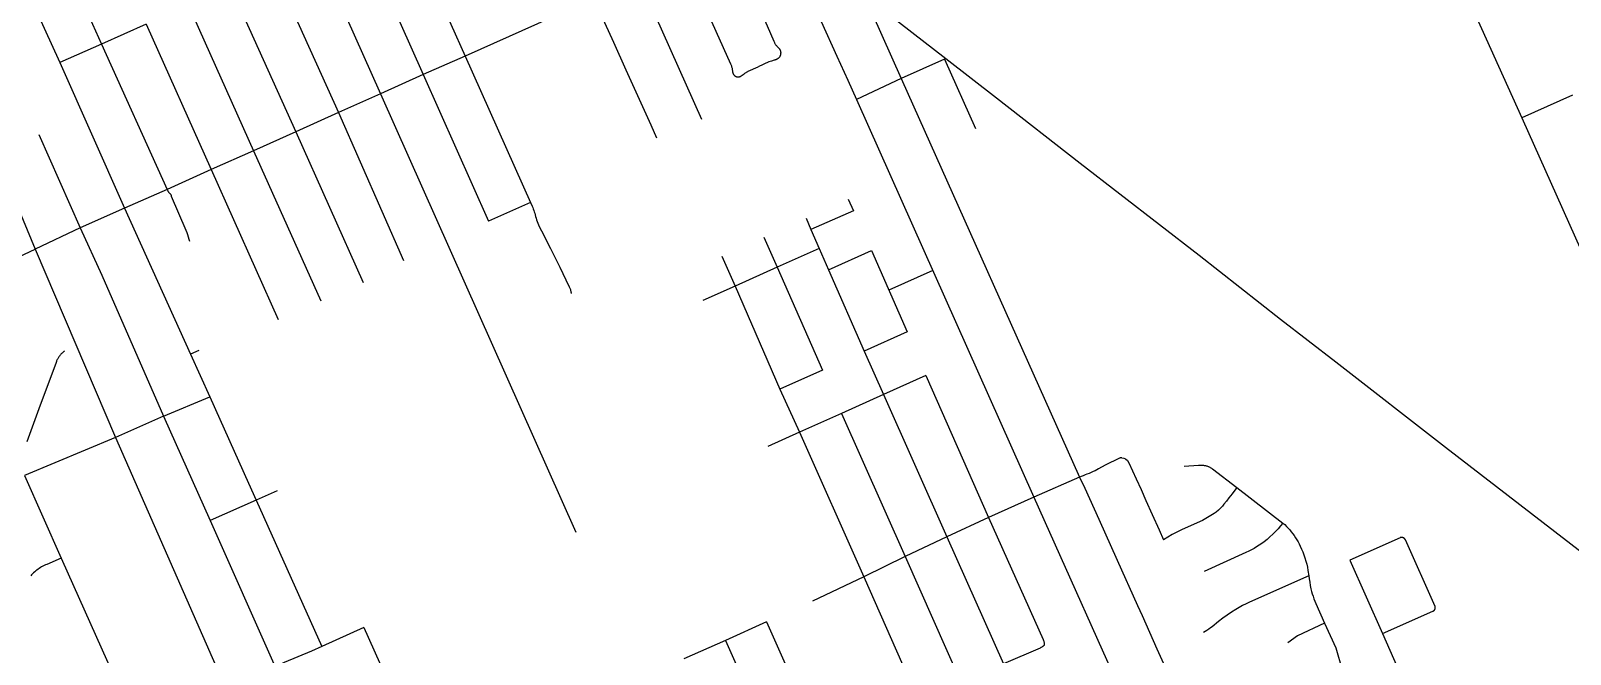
# Model space of a CAD drawing. Header units: inches. Extents: x 326453 to 344102, y 4677180 to 4689621.
# Drawn here: x 330396 to 333232, y 4682803 to 4683951 of the extents above; entities that cross this region are included whole.
import ezdxf

# ---------------------------------------------------------------- set-up
doc = ezdxf.new("R2010")
doc.units = ezdxf.units.IN
doc.header["$MEASUREMENT"] = 0
doc.layers.add('Street_Centreline', color=7, linetype='Continuous')

msp = doc.modelspace()

# ---------------------------------------------------------------- linework, layer by layer
at = {"layer": 'Street_Centreline'}
for p, q in [((332955.6895, 4684203.423), (333142.6528, 4683790.3618)), ((330429.6616, 4684141.4836), (330526.2668, 4683926.11)), ((330999.5203, 4684138.4494), (331118.9628, 4683870.32)), ((330351.4499, 4684108.2723), (330449.1056, 4683892.4508)), ((330920.4264, 4684102.8092), (331039.9286, 4683834.5228)), ((330841.816, 4684067.5732), (330962.7188, 4683800.519)), ((331515.8943, 4684047.1165), (331631.639, 4683788.3023)), ((330763.3728, 4684032.388), (330884.3205, 4683764.9143)), ((330686.0213, 4683998.7212), (330806.1694, 4683729.9759)), ((331433.3571, 4684010.5836), (331195.8415, 4683903.9968)), ((330608.6156, 4683963.0472), (330526.2668, 4683926.11)), ((330608.6156, 4683963.0472), (330728.156, 4683695.3399)), ((330526.2668, 4683926.11), (330449.1056, 4683892.4508)), ((330526.2668, 4683926.11), (330647.0462, 4683658.7106)), ((331195.8415, 4683903.9968), (331118.9628, 4683870.32)), ((331195.8415, 4683903.9968), (331316.23, 4683634.7284)), ((332078.7248, 4683898.2889), (331999.2964, 4683862.64)), ((332081.5176, 4683899.5424), (332078.7248, 4683898.2889)), ((332078.7248, 4683898.2889), (332136.0938, 4683770.8529)), ((330449.1056, 4683892.4508), (330568.513, 4683624.1934)), ((331118.9628, 4683870.32), (331039.9286, 4683834.5228)), ((331118.9628, 4683870.32), (331239.2908, 4683600.326)), ((331999.2964, 4683862.64), (331916.7501, 4683824.2242)), ((331999.2964, 4683862.64), (332327.6516, 4683129.0004)), ((331039.9286, 4683834.5228), (330962.7188, 4683800.519)), ((331039.9286, 4683834.5228), (331400.0752, 4683027.8348)), ((331916.7501, 4683824.2242), (332243.8581, 4683092.0861)), ((333236.033, 4683832.3755), (333142.6528, 4683790.3618)), ((330962.7188, 4683800.519), (330884.3205, 4683764.9143)), ((330962.7188, 4683800.519), (331082.2033, 4683528.0105)), ((333142.6528, 4683790.3618), (333306.7212, 4683422.8176)), ((330311.8638, 4683769.8353), (330403.7871, 4683548.9142)), ((330410.8069, 4683760.0241), (330487.1315, 4683587.8811)), ((330884.3205, 4683764.9143), (330806.1694, 4683729.9759)), ((330884.3205, 4683764.9143), (331008.3121, 4683487.2843)), ((330806.1694, 4683729.9759), (330728.156, 4683695.3399)), ((330806.1694, 4683729.9759), (330930.1646, 4683453.5845)), ((330728.156, 4683695.3399), (330647.0462, 4683658.7106)), ((330728.156, 4683695.3399), (330851.4101, 4683419.3331)), ((330647.0462, 4683658.7106), (330568.513, 4683624.1934)), ((330568.513, 4683624.1934), (330487.1315, 4683587.8811)), ((330568.513, 4683624.1934), (330690.0444, 4683355.3367)), ((331316.23, 4683634.7284), (331239.2908, 4683600.326)), ((330487.1315, 4683587.8811), (330403.7871, 4683548.9142)), ((331824.0832, 4683605.6747), (331833.0685, 4683584.9681)), ((331746.2909, 4683570.7422), (331770.6993, 4683515.3581)), ((331833.0685, 4683584.9681), (331848.2198, 4683550.052)), ((330403.7871, 4683548.9142), (330551.6279, 4683202.1796)), ((331668.6971, 4683535.899), (331693.1149, 4683480.6356)), ((331848.2198, 4683550.052), (331770.6993, 4683515.3581)), ((331848.2198, 4683550.052), (331865.4501, 4683510.6551)), ((331770.6993, 4683515.3581), (331693.1149, 4683480.6356)), ((331865.4501, 4683510.6551), (331930.9585, 4683360.8705)), ((332057.2915, 4683509.6623), (331976.4222, 4683473.1379)), ((331693.1149, 4683480.6356), (331633.6631, 4683454.0024)), ((331693.1149, 4683480.6356), (331775.9206, 4683291.0093)), ((330705.5918, 4683362.0497), (330690.0444, 4683355.3367)), ((331930.9585, 4683360.8705), (331966.671, 4683281.1781)), ((330690.0444, 4683355.3367), (330725.4568, 4683276.9733)), ((332044.334, 4683315.9397), (331966.671, 4683281.1781)), ((332044.334, 4683315.9397), (332160.3241, 4683055.0229)), ((330640.5162, 4683241.0635), (330725.4568, 4683276.9733)), ((331775.9206, 4683291.0093), (331811.7328, 4683211.625)), ((331966.671, 4683281.1781), (331888.9778, 4683246.3028)), ((331966.671, 4683281.1781), (332083.5604, 4683018.9214)), ((331888.9778, 4683246.3028), (331811.7328, 4683211.625)), ((331888.9778, 4683246.3028), (332006.2759, 4682983.0764)), ((330640.5162, 4683241.0635), (330551.6279, 4683202.1796)), ((330640.5162, 4683241.0635), (330726.4442, 4683049.1559)), ((330551.6279, 4683202.1796), (330384.5409, 4683131.9362)), ((330551.6279, 4683202.1796), (330913.2734, 4682380.9958)), ((331811.7328, 4683211.625), (331753.7483, 4683185.594)), ((331811.7328, 4683211.625), (331930.1638, 4682945.2407)), ((330384.5409, 4683131.9362), (330451.9492, 4682980.1008)), ((330849.4586, 4683103.9733), (330810.7938, 4683086.6751)), ((332327.6516, 4683129.0004), (332243.8581, 4683092.0861)), ((332617.3516, 4683110.0044), (332702.5447, 4683044.5994)), ((330810.7938, 4683086.6751), (330726.4442, 4683049.1559)), ((330810.7938, 4683086.6751), (330932.1367, 4682817.0938)), ((332243.8581, 4683092.0861), (332160.3241, 4683055.0229)), ((330726.4442, 4683049.1559), (330846.1194, 4682780.1056)), ((332160.3241, 4683055.0229), (332083.5604, 4683018.9214)), ((332083.5604, 4683018.9214), (332006.2759, 4682983.0764)), ((332083.5604, 4683018.9214), (332187.4905, 4682785.3113)), ((330451.9492, 4682980.1008), (330641.1044, 4682556.1512)), ((332006.2759, 4682983.0764), (331930.1638, 4682945.2407)), ((332006.2759, 4682983.0764), (332109.9509, 4682750.4216)), ((332825.9716, 4682976.3393), (332885.9094, 4682841.2268)), ((331930.1638, 4682945.2407), (331835.7479, 4682900.6718)), ((331930.1638, 4682945.2407), (332032.1912, 4682715.7528)), ((331009.1588, 4682852.4309), (330932.1367, 4682817.0938)), ((331009.1588, 4682852.4309), (331060.4657, 4682738.5296)), ((331750.8687, 4682862.4688), (331675.4043, 4682828.5156)), ((331750.8687, 4682862.4688), (331871.9131, 4682593.5328)), ((331675.4043, 4682828.5156), (331598.8693, 4682794.397)), ((331675.4043, 4682828.5156), (331795.7328, 4682559.2574)), ((332885.9094, 4682841.2268), (332929.1161, 4682743.8294))]:
    msp.add_line(p, q, dxfattribs=at)
for points in [[(331092.4607, 4684177.8492), (331088.1165, 4684166.3454), (331087.7933, 4684165.0465), (331087.5158, 4684163.7371), (331087.2842, 4684162.4188), (331087.099, 4684161.0932), (331086.9603, 4684159.7619), (331086.8682, 4684158.4265), (331086.823, 4684157.0888), (331086.8246, 4684155.7503), (331086.8731, 4684154.4127), (331086.9684, 4684153.0776), (331087.1103, 4684151.7466), (331087.2987, 4684150.4214), (331087.5334, 4684149.1037), (331087.8141, 4684147.7949), (331088.1405, 4684146.4968), (331088.512, 4684145.2109), (331088.9284, 4684143.9388), (331089.389, 4684142.6821), (331089.8934, 4684141.4422), (331090.4408, 4684140.2208), (331195.8415, 4683903.9968)], [(331754.2957, 4684173.8467), (331758.4071, 4684167.8209), (331763.4006, 4684159.6294), (331764.9442, 4684157.0067), (331766.4059, 4684154.3373), (331767.7842, 4684151.624), (331769.0777, 4684148.8693), (331791.4315, 4684101.2173), (331818.2117, 4684043.3071), (331851.8287, 4683968.1435), (331880.9582, 4683904.3094), (331900.7402, 4683859.8872), (331916.7501, 4683824.2242)], [(331598.3692, 4684083.1648), (331684.8343, 4683890.1203), (331685.4095, 4683888.7739), (331685.9377, 4683887.4083), (331686.4183, 4683886.0252), (331686.8505, 4683884.6263), (331687.234, 4683883.2132), (331687.5683, 4683881.7877), (331687.8529, 4683880.3514), (331688.0875, 4683878.9062), (331688.2719, 4683877.4536), (331688.4057, 4683875.9956), (331688.4415, 4683875.6056), (331688.4907, 4683875.217), (331688.5532, 4683874.8304), (331688.6291, 4683874.4462), (331688.7181, 4683874.0648), (331688.8202, 4683873.6867), (331688.9353, 4683873.3124), (331689.0632, 4683872.9422), (331689.2038, 4683872.5767), (331689.3569, 4683872.2162), (331689.5224, 4683871.8612), (331689.6999, 4683871.5121), (331689.8894, 4683871.1694), (331690.0906, 4683870.8334), (331690.3033, 4683870.5045), (331690.5272, 4683870.1832), (331690.762, 4683869.8697), (331691.0074, 4683869.5646), (331691.2633, 4683869.268), (331691.5292, 4683868.9805), (331691.8049, 4683868.7023), (331692.0899, 4683868.4338), (331692.3841, 4683868.1752), (331692.687, 4683867.927), (331692.9983, 4683867.6893), (331693.3176, 4683867.4625), (331693.6445, 4683867.2468), (331693.9786, 4683867.0426), (331694.3196, 4683866.8499), (331694.6083, 4683866.7045), (331694.9018, 4683866.5691), (331695.1998, 4683866.4438), (331695.5018, 4683866.3288), (331695.8077, 4683866.2243), (331696.117, 4683866.1303), (331696.4293, 4683866.047), (331696.7442, 4683865.9744), (331697.0615, 4683865.9127), (331697.3807, 4683865.8619), (331697.7015, 4683865.8221), (331698.0234, 4683865.7933), (331698.3462, 4683865.7755), (331698.6693, 4683865.7689), (331698.9925, 4683865.7733), (331699.3154, 4683865.7889), (331699.6375, 4683865.8155), (331699.9586, 4683865.8531), (331700.2781, 4683865.9017), (331700.5958, 4683865.9612), (331700.9113, 4683866.0317), (331701.2241, 4683866.1128), (331701.534, 4683866.2047), (331701.8406, 4683866.3072), (331702.1435, 4683866.4201), (331702.4423, 4683866.5433), (331702.7367, 4683866.6767), (331703.0264, 4683866.8202), (331703.3109, 4683866.9735), (331703.5901, 4683867.1364), (331703.8635, 4683867.3088), (331704.1308, 4683867.4906), (331704.3917, 4683867.6813), (331706.1119, 4683869.0753), (331707.8722, 4683870.4183), (331709.671, 4683871.7093), (331711.5068, 4683872.947), (331712.4558, 4683873.6035), (331713.4272, 4683874.2262), (331714.4199, 4683874.8145), (331715.4326, 4683875.3675), (331716.4641, 4683875.8845), (331717.5132, 4683876.3651), (331735.994, 4683884.4022)], [(331433.3571, 4684010.5836), (331436.2717, 4684003.2989), (331452.7888, 4683965.8304), (331469.0328, 4683929.6375), (331491.7912, 4683879.0795), (331513.5129, 4683831.3323), (331537.9789, 4683777.8021), (331548.5196, 4683753.8282)], [(331741.7422, 4683983.9746), (331764.5811, 4683931.4627), (331765.0564, 4683930.4169), (331765.5655, 4683929.387), (331766.1078, 4683928.3743), (331766.6828, 4683927.3797), (331767.2899, 4683926.4044), (331767.9284, 4683925.4494), (331768.5977, 4683924.5157), (331769.2969, 4683923.6042), (331770.0255, 4683922.716), (331770.7827, 4683921.852), (331771.5675, 4683921.0131), (331772.3793, 4683920.2002), (331773.217, 4683919.4141), (331773.52, 4683919.1294), (331773.813, 4683918.8345), (331774.0959, 4683918.5298), (331774.3681, 4683918.2156), (331774.6295, 4683917.8923), (331774.8796, 4683917.5603), (331775.1183, 4683917.2199), (331775.3452, 4683916.8716), (331775.5602, 4683916.5157), (331775.7628, 4683916.1527), (331775.9529, 4683915.783), (331776.1303, 4683915.407), (331776.2947, 4683915.0252), (331776.446, 4683914.638), (331776.584, 4683914.2458), (331776.7086, 4683913.8492), (331776.8195, 4683913.4485), (331776.9167, 4683913.0443), (331777.0112, 4683912.5825), (331777.09, 4683912.1179), (331777.153, 4683911.6508), (331777.2001, 4683911.1818), (331777.2314, 4683910.7116), (331777.2466, 4683910.2405), (331777.2459, 4683909.7692), (331777.2293, 4683909.2982), (331777.1966, 4683908.828), (331777.1481, 4683908.3592), (331777.0837, 4683907.8923), (331777.0035, 4683907.4279), (331776.9076, 4683906.9664), (331776.7962, 4683906.5085), (331776.6692, 4683906.0546), (331776.527, 4683905.6053), (331776.3696, 4683905.161), (331776.1973, 4683904.7223), (331776.0665, 4683904.3824), (331775.9246, 4683904.0471), (331775.7714, 4683903.7167), (331775.6074, 4683903.3916), (331775.4325, 4683903.0721), (331775.2471, 4683902.7587), (331775.0513, 4683902.4516), (331774.8454, 4683902.1512), (331774.6296, 4683901.8579), (331774.4041, 4683901.572), (331774.1691, 4683901.2937), (331773.925, 4683901.0235), (331773.672, 4683900.7615), (331773.4104, 4683900.5082), (331773.1405, 4683900.2637), (331772.8626, 4683900.0284), (331772.577, 4683899.8025), (331772.2839, 4683899.5862), (331771.9839, 4683899.3799), (331771.4462, 4683899.0182), (331770.8963, 4683898.6754), (331770.3348, 4683898.352), (331769.7624, 4683898.0484), (331769.1798, 4683897.7648), (331768.5876, 4683897.5017), (331767.9867, 4683897.2593), (331767.3776, 4683897.0381), (331766.7613, 4683896.8381), (331766.1383, 4683896.6597), (331765.5096, 4683896.5032), (331760.5605, 4683895.014), (331755.644, 4683893.421), (331735.994, 4683884.4022)], [(331941.5506, 4684009.0644), (331944.3008, 4684006.4701), (331947.1317, 4684003.9641), (331950.0403, 4684001.5489), (331953.0239, 4683999.2268), (331956.0794, 4683997.0002), (332081.5176, 4683899.5424)], [(331945.5491, 4683982.8276), (331999.2964, 4683862.64)], [(332081.5176, 4683899.5424), (332175.0097, 4683827.3388), (332328.6201, 4683707.3403), (332547.8551, 4683537.9077), (332698.2231, 4683419.8452), (332799.6433, 4683341.589), (333002.0848, 4683184.2818), (333297.1298, 4682956.2707), (333425.6222, 4682855.9966), (333461.7582, 4682827.7159), (333470.1231, 4682820.9526), (333478.2691, 4682813.9272), (333486.1882, 4682806.6469)], [(330647.0462, 4683658.7106), (330648.1394, 4683656.3427), (330648.339, 4683655.9296), (330648.553, 4683655.5238), (330648.7811, 4683655.1257), (330649.0231, 4683654.7359), (330649.2787, 4683654.3549), (330649.5475, 4683653.9831), (330649.8293, 4683653.621), (330650.1236, 4683653.2691), (330650.4301, 4683652.9277), (330650.7484, 4683652.5973), (330651.0782, 4683652.2783), (330651.4189, 4683651.9711), (330651.6863, 4683651.7301), (330651.9451, 4683651.48), (330652.195, 4683651.2209), (330652.4357, 4683650.9533), (330652.6669, 4683650.6775), (330652.8884, 4683650.3938), (330653.0998, 4683650.1025), (330653.3009, 4683649.804), (330653.4915, 4683649.4986), (330653.6713, 4683649.1868), (330653.8401, 4683648.8689), (330653.9977, 4683648.5453), (330654.1439, 4683648.2164), (330654.2786, 4683647.8826), (330654.4015, 4683647.5444), (330654.5125, 4683647.202), (330654.6116, 4683646.8559), (330654.6984, 4683646.5066), (330681.4813, 4683583.4833), (330683.0871, 4683579.5301), (330684.5655, 4683575.5275), (330685.9152, 4683571.4797), (330687.1346, 4683567.3907), (330688.2225, 4683563.2648)], [(331316.23, 4683634.7284), (331319.2633, 4683628.1559), (331320.4177, 4683625.5446), (331321.4873, 4683622.8975), (331322.4711, 4683620.2173), (331323.3679, 4683617.5067), (331324.1768, 4683614.7687), (331324.8971, 4683612.006), (331325.711, 4683608.8706), (331326.6192, 4683605.7613), (331327.6208, 4683602.6807), (331328.7149, 4683599.6318), (331329.9005, 4683596.6173), (331331.1765, 4683593.6399), (331333.8119, 4683587.9185), (331336.5803, 4683582.2602), (331353.3846, 4683549.7469), (331370.1301, 4683515.8534), (331381.7036, 4683492.2536), (331387.7676, 4683479.5983), (331388.3559, 4683478.2813), (331388.8975, 4683476.9444), (331389.3916, 4683475.5892), (331389.8377, 4683474.2175), (331390.2352, 4683472.8308), (331390.5836, 4683471.4311), (331390.8824, 4683470.0199), (331391.1314, 4683468.5991), (331391.3302, 4683467.1704)], [(331901.7783, 4683640.5635), (331911.1755, 4683619.5708), (331833.0685, 4683584.9681)], [(330487.1315, 4683587.8811), (330526.5024, 4683501.1169), (330640.5162, 4683241.0635)], [(330313.1184, 4683522.5424), (330315.8741, 4683522.109), (330318.6429, 4683521.7702), (330321.4218, 4683521.5264), (330324.2074, 4683521.3777), (330326.9964, 4683521.3244), (330329.7856, 4683521.3666), (330332.5718, 4683521.5042), (330335.3516, 4683521.7371), (330338.1218, 4683522.0649), (330340.8791, 4683522.4873), (330343.6204, 4683523.0037), (330346.3425, 4683523.6137), (330349.042, 4683524.3165), (330351.716, 4683525.1112), (330354.3612, 4683525.9969), (330356.9745, 4683526.9726), (330359.5529, 4683528.0371), (330362.0934, 4683529.1893), (330364.593, 4683530.4276), (330403.7871, 4683548.9142)], [(331865.4501, 4683510.6551), (331944.528, 4683546.0637), (332010.0364, 4683396.2791), (331930.9585, 4683360.8705)], [(331770.6993, 4683515.3581), (331854.1007, 4683326.1161), (331775.9206, 4683291.0093)], [(330458.0602, 4683361.1538), (330456.8851, 4683360.2705), (330455.7401, 4683359.3486), (330454.6263, 4683358.3892), (330453.545, 4683357.3933), (330452.4974, 4683356.362), (330451.4847, 4683355.2965), (330450.508, 4683354.1979), (330449.5683, 4683353.0674), (330448.6667, 4683351.9063), (330447.8042, 4683350.7159), (330446.9818, 4683349.4975), (330446.2003, 4683348.2524), (330445.4606, 4683346.982), (330444.7635, 4683345.6878), (330444.1099, 4683344.371), (330443.5004, 4683343.0333), (330442.9357, 4683341.6761), (330442.4164, 4683340.3009), (330438.161, 4683328.4384), (330412.8503, 4683261.3679), (330388.426, 4683193.8037)], [(330725.4568, 4683276.9733), (330796.6412, 4683118.133), (330810.7938, 4683086.6751)], [(332405.8679, 4683164.3854), (332405.6873, 4683164.4071), (332405.5464, 4683164.4179), (332405.3458, 4683164.4333), (332405.1315, 4683164.4413), (332404.9087, 4683164.4599), (332404.7101, 4683164.4762), (332404.5405, 4683164.4837), (332404.3701, 4683164.4945), (332404.1989, 4683164.4945), (332404.0272, 4683164.5025), (332403.8552, 4683164.5084), (332403.6831, 4683164.4987), (332403.5111, 4683164.4935), (332403.3393, 4683164.4824), (332403.168, 4683164.4656), (332402.9974, 4683164.443), (332402.8276, 4683164.4146), (332402.6589, 4683164.3805), (332402.4915, 4683164.3407), (332402.3255, 4683164.2953), (332402.1611, 4683164.2443), (332401.9985, 4683164.1878), (332401.838, 4683164.1258), (332401.6796, 4683164.0584), (332374.9116, 4683151.1322), (332362.4615, 4683144.0635), (332356.3158, 4683140.9312), (332352.9501, 4683139.2536), (332349.2453, 4683137.597), (332345.5667, 4683135.9924), (332340.8975, 4683134.2296), (332338.1769, 4683133.1987), (332334.4123, 4683131.7355), (332330.8094, 4683130.1789), (332327.6516, 4683129.0004)], [(332405.8679, 4683164.3854), (332409.2053, 4683163.7109), (332412.2578, 4683162.502), (332415.8116, 4683159.6677), (332418.8403, 4683155.2145), (332432.1713, 4683125.6982), (332441.0659, 4683106.0707), (332449.9846, 4683085.965), (332461.5179, 4683060.3153), (332474.2261, 4683031.9945), (332482.411, 4683013.867)], [(332520.6204, 4683148.9508), (332547.1711, 4683151.0607), (332548.4729, 4683151.1751), (332549.7777, 4683151.2449), (332551.0842, 4683151.2701), (332552.3908, 4683151.2506), (332553.696, 4683151.1864), (332554.9982, 4683151.0777), (332556.2959, 4683150.9245), (332557.5877, 4683150.727), (332558.8719, 4683150.4855), (332560.0105, 4683150.2306), (332561.1395, 4683149.9364), (332562.2577, 4683149.6034), (332563.3637, 4683149.2319), (332564.4562, 4683148.8224), (332565.5339, 4683148.3754), (332566.5955, 4683147.8913), (332567.6397, 4683147.3708), (332568.6653, 4683146.8145), (332569.6711, 4683146.2231), (332570.6557, 4683145.5973), (332571.6182, 4683144.9377), (332572.5572, 4683144.2453), (332617.3516, 4683110.0044)], [(332327.6516, 4683129.0004), (332337.3718, 4683108.8671), (332363.3311, 4683051.4256), (332396.8347, 4682976.0024), (332434.2485, 4682892.5049), (332442.824, 4682874.1726), (332470.2831, 4682812.9247), (332507.3582, 4682730.5795), (332545.1239, 4682644.5389), (332571.5857, 4682583.7609)], [(332617.3516, 4683110.0044), (332608.6549, 4683098.4158), (332602.9683, 4683090.797), (332598.4221, 4683084.9567), (332593.8231, 4683079.2048), (332591.0371, 4683075.7637), (332587.0653, 4683071.4403), (332583.5215, 4683068.2579), (332579.6576, 4683064.8633), (332575.9234, 4683062.0342), (332554.4463, 4683049.3136), (332516.9279, 4683032.5559), (332498.2392, 4683023.1907), (332482.411, 4683013.867)], [(332243.8581, 4683092.0861), (332426.9262, 4682682.0075), (332463.9574, 4682598.8458), (332487.068, 4682545.8264)], [(332160.3241, 4683055.0229), (332260.673, 4682830.1421), (332261.0381, 4682829.2693), (332261.3758, 4682828.3855), (332261.686, 4682827.4917), (332261.9683, 4682826.5886), (332262.2224, 4682825.6773), (332262.448, 4682824.7585), (332262.5427, 4682824.3151), (332262.6241, 4682823.8691), (332262.6921, 4682823.4208), (332262.7467, 4682822.9707), (332262.7877, 4682822.5192), (332262.8153, 4682822.0667), (332262.8208, 4682821.8733), (332262.8195, 4682821.6798), (332262.8116, 4682821.4865), (332262.7969, 4682821.2936), (332262.7754, 4682821.1013), (332262.7474, 4682820.9099), (332262.7126, 4682820.7196), (332262.6713, 4682820.5306), (332262.6234, 4682820.3432), (332262.569, 4682820.1575), (332262.5082, 4682819.9739), (332262.441, 4682819.7925), (332262.3675, 4682819.6135), (332262.2879, 4682819.4372), (332262.2022, 4682819.2637)], [(332702.5447, 4683044.5994), (332698.1045, 4683039.1665), (332693.4779, 4683033.8914), (332688.6705, 4683028.7805), (332683.6881, 4683023.8401), (332678.5368, 4683019.076), (332673.2228, 4683014.4942), (332667.7526, 4683010.1), (332663.2766, 4683006.7986), (332658.6928, 4683003.6486), (332654.0063, 4683000.6535), (332649.2223, 4682997.8167), (332644.3462, 4682995.1415), (332639.3834, 4682992.6307), (332634.3394, 4682990.2871), (332557.1356, 4682955.4344)], [(332702.5447, 4683044.5994), (332705.8058, 4683041.5683), (332708.9664, 4683038.4326), (332712.0232, 4683035.1956), (332714.9728, 4683031.8606), (332717.8122, 4683028.4314), (332720.5383, 4683024.9114), (332723.1483, 4683021.3044), (332725.6394, 4683017.6144), (332728.0089, 4683013.8451), (332730.2543, 4683010.0006), (332732.3732, 4683006.085), (332734.3634, 4683002.1024), (332736.8143, 4682996.7509), (332739.0745, 4682991.3162), (332741.1413, 4682985.805), (332743.0121, 4682980.2243), (332744.6846, 4682974.5809), (332746.1566, 4682968.882), (332747.4263, 4682963.1346), (332748.4922, 4682957.3459), (332750.1001, 4682947.6554)], [(332885.9094, 4682841.2268), (332978.5892, 4682882.4636), (332978.7977, 4682882.5313), (332979.0038, 4682882.6062), (332979.2072, 4682882.6881), (332979.4076, 4682882.777), (332979.6048, 4682882.8727), (332979.7986, 4682882.9752), (332979.9888, 4682883.0843), (332980.175, 4682883.1999), (332980.3572, 4682883.3218), (332980.5351, 4682883.4499), (332980.7085, 4682883.5841), (332980.8771, 4682883.7242), (332981.0408, 4682883.8701), (332981.1994, 4682884.0214), (332981.3527, 4682884.1782), (332981.5004, 4682884.3401), (332981.6425, 4682884.5071), (332981.7788, 4682884.6788), (332981.909, 4682884.8551), (332982.0332, 4682885.0359), (332982.151, 4682885.2207), (332982.2623, 4682885.4096), (332982.3671, 4682885.6021), (332982.4652, 4682885.7982), (332982.5565, 4682885.9975), (332982.6409, 4682886.1999), (332982.7182, 4682886.405), (332982.7884, 4682886.6127), (332982.8514, 4682886.8227), (332982.9071, 4682887.0347), (332982.9555, 4682887.2485), (332982.9965, 4682887.4639), (332983.0301, 4682887.6805), (332983.0561, 4682887.8982), (332983.0747, 4682888.1167), (332983.0857, 4682888.3356), (332983.0891, 4682888.5548), (332983.085, 4682888.774), (332983.0734, 4682888.9929), (332983.0542, 4682889.2113), (332983.0275, 4682889.4289), (332982.9933, 4682889.6455), (332982.9516, 4682889.8607), (332982.9026, 4682890.0744), (332982.8462, 4682890.2862), (332982.7826, 4682890.496), (332982.7118, 4682890.7035), (332982.6338, 4682890.9084), (332927.9797, 4683013.6091), (332927.8701, 4683013.8447), (332927.7524, 4683014.0764), (332927.6268, 4683014.3039), (332927.4935, 4683014.527), (332927.3525, 4683014.7453), (332927.2041, 4683014.9586), (332927.0485, 4683015.1667), (332926.8857, 4683015.3692), (332926.7161, 4683015.5661), (332926.5398, 4683015.757), (332926.3569, 4683015.9417), (332926.1679, 4683016.12), (332925.9728, 4683016.2916), (332925.7719, 4683016.4565), (332925.5655, 4683016.6143), (332925.3537, 4683016.7648), (332925.1368, 4683016.908), (332924.9152, 4683017.0437), (332924.689, 4683017.1716), (332924.4585, 4683017.2917), (332924.2241, 4683017.4037), (332923.9858, 4683017.5076), (332923.7442, 4683017.6032), (332923.4994, 4683017.6904), (332923.2518, 4683017.7691), (332923.0016, 4683017.8392), (332922.7491, 4683017.9007), (332922.4946, 4683017.9535), (332922.2385, 4683017.9974), (332921.981, 4683018.0324), (332921.7225, 4683018.0586), (332921.4632, 4683018.0759), (332921.2034, 4683018.0841), (332920.9436, 4683018.0835), (332920.6839, 4683018.0738), (332920.4247, 4683018.0553), (332920.1663, 4683018.0278), (332919.909, 4683017.9914), (332919.6531, 4683017.9461), (332919.3989, 4683017.8921), (332919.1468, 4683017.8293), (332918.8969, 4683017.7579), (332918.6497, 4683017.6779), (332918.4053, 4683017.5894), (332918.1642, 4683017.4926), (332825.9716, 4682976.3393)], [(330451.9492, 4682980.1008), (330425.2697, 4682968.307), (330422.8597, 4682967.3056), (330420.4851, 4682966.2229), (330418.1487, 4682965.0602), (330415.8531, 4682963.8187), (330413.6011, 4682962.4998), (330411.3952, 4682961.1053), (330409.2379, 4682959.6365), (330407.1319, 4682958.0953), (330405.0794, 4682956.4834), (330403.0829, 4682954.8027), (330401.1446, 4682953.055), (330399.2669, 4682951.2426), (330397.4519, 4682949.3673), (330395.7016, 4682947.4315)], [(332750.1001, 4682947.6554), (332640.9151, 4682898.6466), (332634.504, 4682895.65), (332628.1879, 4682892.4583), (332621.9725, 4682889.0744), (332615.8638, 4682885.5016), (332607.5646, 4682880.2985), (332599.4299, 4682874.8417), (332591.4675, 4682869.1364), (332583.6851, 4682863.188), (332571.8191, 4682853.7399), (332568.7921, 4682851.3925), (332565.6861, 4682849.1508), (332562.5047, 4682847.0174), (332559.2516, 4682844.9949), (332555.9309, 4682843.0856)], [(332750.1001, 4682947.6554), (332750.7913, 4682941.5592), (332751.6877, 4682935.4898), (332752.7883, 4682929.4541), (332754.0918, 4682923.4589), (332755.259, 4682918.8188), (332756.5689, 4682914.217), (332758.0205, 4682909.6579), (332759.6122, 4682905.1458), (332761.3426, 4682900.6851), (332763.21, 4682896.28), (332779.1916, 4682860.1444)], [(332779.1916, 4682860.1444), (332729.052, 4682837.2026), (332711.7288, 4682824.3113)], [(332779.1916, 4682860.1444), (332799.7936, 4682814.6112), (332811.7023, 4682774.2355), (332842.3462, 4682704.9899)], [(330932.1367, 4682817.0938), (330913.2476, 4682808.9275), (330862.9074, 4682787.5563), (330846.1194, 4682780.1056)], [(332262.2022, 4682819.2637), (332261.952, 4682818.9853), (332261.6931, 4682818.715), (332261.4256, 4682818.4531), (332261.1498, 4682818.2), (332260.866, 4682817.9559), (332260.5745, 4682817.7211), (332260.2757, 4682817.4957), (332259.5574, 4682816.9892), (332258.8234, 4682816.5058), (332258.0744, 4682816.0459), (332257.3112, 4682815.61), (332256.5346, 4682815.1986), (332255.7453, 4682814.812), (332254.9441, 4682814.4507), (332187.4905, 4682785.3113)]]:
    msp.add_lwpolyline(points, dxfattribs=at)

doc.saveas('drawing.dxf')
